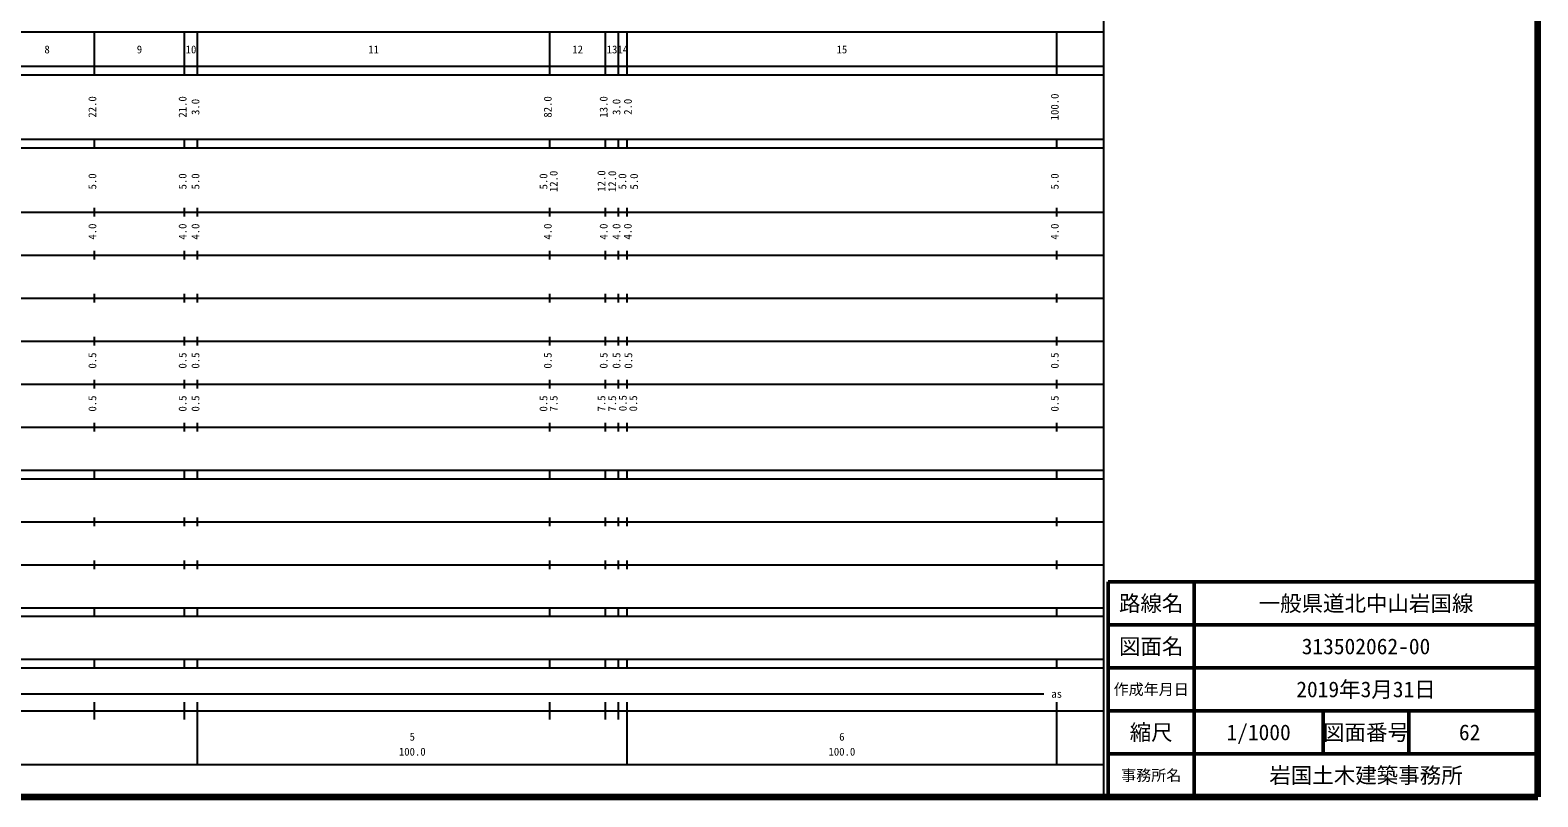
# Model space of a CAD drawing. Units: millimetres, scale not verified. Extents: x 40000 to 680000, y 20000 to 380000.
# Drawn here: x 329058 to 680000, y 20000 to 198357 of the extents above; entities that cross this region are included whole.
import ezdxf
from ezdxf.enums import TextEntityAlignment as Align

# ---------------------------------------------------------------- set-up
doc = ezdxf.new("R2010")
doc.units = ezdxf.units.MM
doc.header["$LTSCALE"] = 1000
for name, color, linetype, lineweight in [('M-TTL', 2, 'Continuous', 140), ('M-TTL-BAND', 7, 'Continuous', 25), ('M-TTL-FRAM', 2, 'Continuous', 50), ('M-TTL-LINE', 7, 'Continuous', 50)]:
    doc.layers.add(name, color=color, linetype=linetype, lineweight=lineweight)
doc.layers.add('M-TTL-TXT', color=7, linetype='Continuous')
doc.styles.add('ＭＳ ゴシック', font='')
doc.styles.get('ＭＳ ゴシック').set_extended_font_data('MS Gothic')

msp = doc.modelspace()

# ---------------------------------------------------------------- linework, layer by layer
at = {"layer": 'M-TTL'}
for p, q in [((680000, 20000), (680000, 380000)), ((40000, 20000), (680000, 20000))]:
    msp.add_line(p, q, dxfattribs=at)
at = {"layer": 'M-TTL-BAND'}
for p, q in [((579000, 20000), (579000, 370000)), ((68000, 198000), (579000, 198000)), ((344000, 188000), (344000, 198000)), ((365000, 188000), (365000, 198000)), ((368000, 188000), (368000, 198000)), ((450000, 188000), (450000, 198000)), ((463000, 188000), (463000, 198000)), ((466000, 188000), (466000, 198000)), ((468000, 188000), (468000, 198000)), ((568000, 188000), (568000, 198000)), ((40000, 190000), (579000, 190000)), ((40000, 188000), (579000, 188000)), ((40000, 173000), (579000, 173000)), ((344000, 171000), (344000, 173000)), ((365000, 171000), (365000, 173000)), ((368000, 171000), (368000, 173000)), ((450000, 171000), (450000, 173000)), ((463000, 171000), (463000, 173000)), ((466000, 171000), (466000, 173000)), ((468000, 171000), (468000, 173000)), ((568000, 171000), (568000, 173000)), ((40000, 171000), (579000, 171000)), ((40000, 156000), (579000, 156000)), ((344000, 155000), (344000, 157000)), ((365000, 155000), (365000, 157000)), ((368000, 155000), (368000, 157000)), ((450000, 155000), (450000, 157000)), ((463000, 155000), (463000, 157000)), ((466000, 155000), (466000, 157000)), ((468000, 155000), (468000, 157000)), ((568000, 155000), (568000, 157000)), ((46000, 146000), (579000, 146000)), ((344000, 145000), (344000, 147000)), ((365000, 145000), (365000, 147000)), ((368000, 145000), (368000, 147000)), ((450000, 145000), (450000, 147000)), ((463000, 145000), (463000, 147000)), ((466000, 145000), (466000, 147000)), ((468000, 145000), (468000, 147000)), ((568000, 145000), (568000, 147000)), ((344000, 135000), (344000, 137000)), ((365000, 135000), (365000, 137000)), ((368000, 135000), (368000, 137000)), ((450000, 135000), (450000, 137000)), ((463000, 135000), (463000, 137000)), ((466000, 135000), (466000, 137000)), ((468000, 135000), (468000, 137000)), ((568000, 135000), (568000, 137000)), ((52000, 136000), (579000, 136000)), ((344000, 125000), (344000, 127000)), ((365000, 125000), (365000, 127000)), ((368000, 125000), (368000, 127000)), ((450000, 125000), (450000, 127000)), ((463000, 125000), (463000, 127000)), ((466000, 125000), (466000, 127000)), ((468000, 125000), (468000, 127000)), ((568000, 125000), (568000, 127000)), ((46000, 126000), (579000, 126000)), ((52000, 116000), (579000, 116000)), ((344000, 115000), (344000, 117000)), ((365000, 115000), (365000, 117000)), ((368000, 115000), (368000, 117000)), ((450000, 115000), (450000, 117000)), ((463000, 115000), (463000, 117000)), ((466000, 115000), (466000, 117000)), ((468000, 115000), (468000, 117000)), ((568000, 115000), (568000, 117000)), ((46000, 106000), (579000, 106000)), ((344000, 105000), (344000, 107000)), ((365000, 105000), (365000, 107000)), ((368000, 105000), (368000, 107000)), ((450000, 105000), (450000, 107000)), ((463000, 105000), (463000, 107000)), ((466000, 105000), (466000, 107000)), ((468000, 105000), (468000, 107000)), ((568000, 105000), (568000, 107000)), ((40000, 96000), (579000, 96000)), ((344000, 94000), (344000, 96000)), ((365000, 94000), (365000, 96000)), ((368000, 94000), (368000, 96000)), ((450000, 94000), (450000, 96000)), ((463000, 94000), (463000, 96000)), ((466000, 94000), (466000, 96000)), ((468000, 94000), (468000, 96000)), ((568000, 94000), (568000, 96000)), ((40000, 94000), (579000, 94000)), ((344000, 83000), (344000, 85000)), ((365000, 83000), (365000, 85000)), ((368000, 83000), (368000, 85000)), ((450000, 83000), (450000, 85000)), ((463000, 83000), (463000, 85000)), ((466000, 83000), (466000, 85000)), ((468000, 83000), (468000, 85000)), ((568000, 83000), (568000, 85000)), ((49000, 84000), (579000, 84000)), ((40000, 74000), (579000, 74000)), ((344000, 73000), (344000, 75000)), ((365000, 73000), (365000, 75000)), ((368000, 73000), (368000, 75000)), ((450000, 73000), (450000, 75000)), ((463000, 73000), (463000, 75000)), ((466000, 73000), (466000, 75000)), ((468000, 73000), (468000, 75000)), ((568000, 73000), (568000, 75000)), ((40000, 64000), (579000, 64000)), ((344000, 62000), (344000, 64000)), ((365000, 62000), (365000, 64000)), ((368000, 62000), (368000, 64000)), ((450000, 62000), (450000, 64000)), ((463000, 62000), (463000, 64000)), ((466000, 62000), (466000, 64000)), ((468000, 62000), (468000, 64000)), ((568000, 62000), (568000, 64000)), ((40000, 62000), (579000, 62000)), ((40000, 52000), (579000, 52000)), ((40000, 50000), (579000, 50000)), ((344000, 50000), (344000, 52000)), ((365000, 50000), (365000, 52000)), ((368000, 50000), (368000, 52000)), ((450000, 50000), (450000, 52000)), ((463000, 50000), (463000, 52000)), ((466000, 50000), (466000, 52000)), ((468000, 50000), (468000, 52000)), ((568000, 50000), (568000, 52000)), ((134500, 44000), (565000, 44000)), ((40000, 40000), (579000, 40000)), ((344000, 38000), (344000, 42000)), ((365000, 38000), (365000, 42000)), ((368000, 27500), (368000, 42000)), ((450000, 38000), (450000, 42000)), ((463000, 38000), (463000, 42000)), ((466000, 38000), (466000, 42000)), ((468000, 27500), (468000, 42000)), ((568000, 27500), (568000, 42000)), ((68000, 27500), (579000, 27500))]:
    msp.add_line(p, q, dxfattribs=at)
at = {"layer": 'M-TTL-FRAM'}
for p, q in [((680000, 70000), (580000, 70000)), ((580000, 70000), (580000, 20000))]:
    msp.add_line(p, q, dxfattribs=at)
at = {"layer": 'M-TTL-LINE'}
for p, q in [((600000, 70000), (600000, 20000)), ((680000, 60000), (580000, 60000)), ((680000, 50000), (580000, 50000)), ((680000, 40000), (580000, 40000)), ((630000, 40000), (630000, 30000)), ((650000, 40000), (650000, 30000)), ((680000, 30000), (580000, 30000))]:
    msp.add_line(p, q, dxfattribs=at)

# ---------------------------------------------------------------- texts
at = {"layer": 'M-TTL-BAND', "style": 'ＭＳ ゴシック'}
for s, p in [('8', (333000, 192405)), ('9', (354500, 192405)), ('10', (366500, 192405)), ('11', (409000, 192405)), ('12', (456500, 192405)), ('13', (464500, 192405)), ('14', (467000, 192405)), ('15', (518000, 192405)), ('as', (568000, 42500)), ('5', (418000, 32523)), ('6', (518000, 32523)), ('100.0', (418000, 29033)), ('100.0', (518000, 29033))]:
    msp.add_text(s, height=1833, dxfattribs=at).set_placement(p, align=Align.BOTTOM_CENTER)
for s, p in [('22.0', (345000, 180500)), ('21.0', (366000, 180500)), ('82.0', (451000, 180500)), ('13.0', (464000, 180500)), ('100.0', (569000, 180500)), ('3.0', (369000, 180500)), ('3.0', (467000, 180500)), ('2.0', (469654, 180532)), ('12.0', (452370, 163174)), ('12.0', (463500, 163262)), ('12.0', (466000, 163174)), ('5.0', (345000, 163174)), ('5.0', (366000, 163174)), ('5.0', (369000, 163174)), ('5.0', (450000, 163174)), ('5.0', (468370, 163174)), ('5.0', (471092, 163153)), ('5.0', (569000, 163174)), ('4.0', (345000, 151500)), ('4.0', (366000, 151500)), ('4.0', (369000, 151500)), ('4.0', (451000, 151500)), ('4.0', (464000, 151500)), ('4.0', (467000, 151500)), ('4.0', (469623, 151507)), ('4.0', (569000, 151500)), ('0.5', (345000, 121500)), ('0.5', (366000, 121500)), ('0.5', (369000, 121500)), ('0.5', (451000, 121500)), ('0.5', (464000, 121500)), ('0.5', (467000, 121500)), ('0.5', (469758, 121489)), ('0.5', (569000, 121500)), ('0.5', (345000, 111500)), ('0.5', (366000, 111500)), ('0.5', (369000, 111500)), ('0.5', (450000, 111500)), ('7.5', (452370, 111500)), ('7.5', (463500, 111514)), ('7.5', (466000, 111500)), ('0.5', (468459, 111583)), ('0.5', (470897, 111538)), ('0.5', (569000, 111500))]:
    msp.add_text(s, height=1833, rotation=90, dxfattribs=at).set_placement(p, align=Align.BOTTOM_CENTER)
at = {"layer": 'M-TTL-TXT', "style": 'ＭＳ ゴシック'}
for s, height, p in [('路線名', 3666, (590000, 65000)), ('路線名', 3666, (590000, 65000)), ('一般県道北中山岩国線', 3666, (640000, 65000)), ('図面名', 3666, (590000, 55000)), ('図面名', 3666, (590000, 55000)), ('313502062-00', 3666, (640000, 55000)), ('作成年月日', 2566, (590000, 45000)), ('作成年月日', 2566, (590000, 45000)), ('2019年3月31日', 3666, (640000, 45000)), ('縮尺', 3666, (590000, 35000)), ('縮尺', 3666, (590000, 35000)), ('1/1000', 3666, (615000, 35000)), ('図面番号', 3666, (640000, 35000)), ('図面番号', 3666, (640000, 35000)), ('62', 3666, (664125, 35000)), ('事務所名', 2566, (590000, 25000)), ('事務所名', 2566, (590000, 25000)), ('岩国土木建築事務所', 3666, (640000, 25000))]:
    msp.add_text(s, height=height, dxfattribs=at).set_placement(p, align=Align.MIDDLE_CENTER)

doc.saveas('drawing.dxf')
